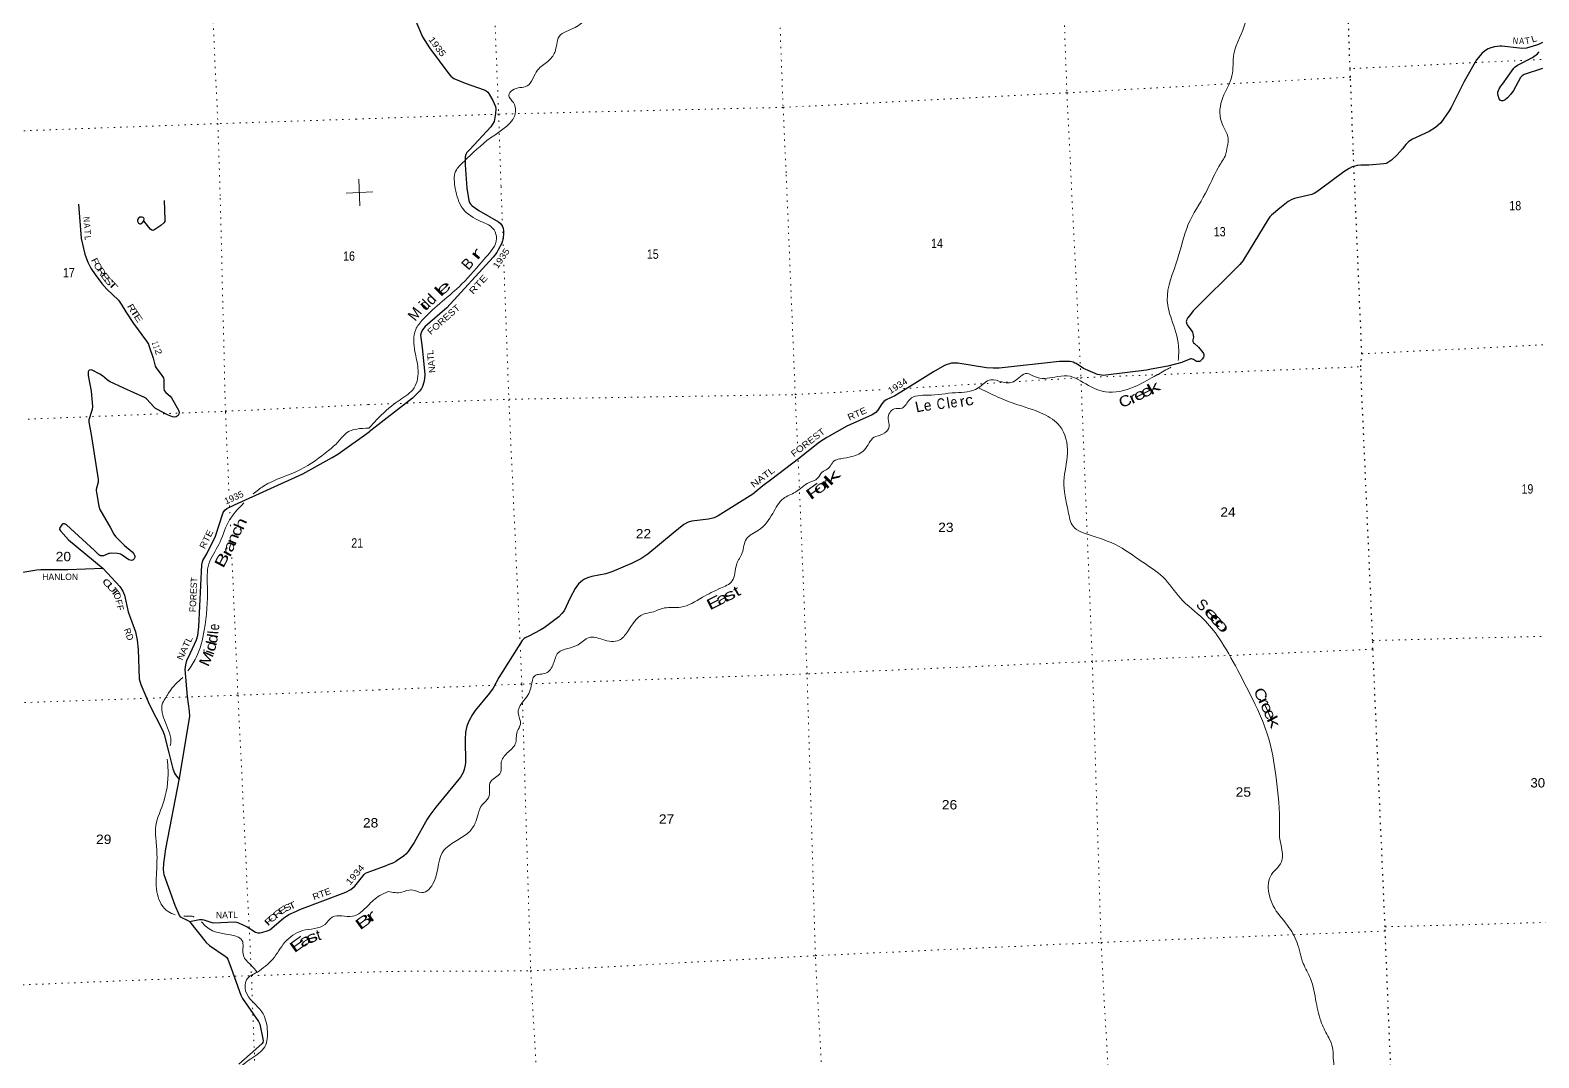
# Model space of a CAD drawing. Header units: feet. Extents: x 727543 to 978287, y 379550 to 572970.
# Drawn here: x 908903 to 937058, y 416190 to 435364 of the extents above; entities that cross this region are included whole.
import ezdxf
from ezdxf.enums import TextEntityAlignment as Align

# ---------------------------------------------------------------- set-up
doc = ezdxf.new("R2010")
doc.units = ezdxf.units.FT
doc.header["$LTSCALE"] = 80
doc.linetypes.add('DOTTED', pattern=[1.5, 0.3, -1.2])
for name, color, linetype, lineweight in [('29', 7, 'Continuous', 25), ('39', 7, 'Continuous', 13), ('4', 7, 'Continuous', 13), ('6', 7, 'DOTTED', 25), ('7', 7, 'DOTTED', 13)]:
    doc.layers.add(name, color=color, linetype=linetype, lineweight=lineweight)
doc.layers.add('30', color=7, linetype='Continuous')
doc.layers.add('41', color=7, linetype='Continuous')

msp = doc.modelspace()

# ---------------------------------------------------------------- linework, layer by layer
at = {"layer": '29'}
for points in [[(914826.11, 437805.55), (915931.36, 435938.58), (916226.26, 435242.62), (916353.29, 435035.77), (916718.28, 434547.46), (916753.13, 434505.2), (916809.34, 434464.1), (917023.36, 434372.94), (917373.13, 434250.28), (917411.45, 434235.06), (917442.61, 434205.97), (917467.53, 434172.72), (917538.1, 434052.8), (917583.82, 433939.98), (917594.21, 433894.27), (917589.82, 433809.13), (917558.9, 433661.53), (917498.85, 433560.52), (917105.34, 433140.44), (917050.1, 433079.68), (917033.49, 433046.43), (917019.09, 433000.64), (917023.71, 432849.9), (917053.28, 432418.73)], [(937123.25, 435136.91), (937051.15, 435096.43), (937012.25, 435082.76), (936889.17, 435045.48), (936824.79, 435029.93), (936753.15, 435024.7), (936698.11, 435028.86), (936365.04, 435064.32), (936327.42, 435064.19), (936232.92, 435053.79), (936162.32, 435037.17), (936111.11, 435013.26), (936046.02, 434970.67), (935992.02, 434929.11), (935896.09, 434808.62), (935666.99, 434406.33), (935424.34, 433921.07), (935385.62, 433856.85), (935225.9, 433634.52), (935132.25, 433549.31), (935013.48, 433476.25), (934700.09, 433330.57), (934633.84, 433287.47), (934576.44, 433229.71), (934511.81, 433151.5)], [(937128.09, 434650.18), (936786.38, 434536.37), (936763.53, 434524.96), (936746.06, 434512.18), (936717.85, 434478.18), (936587.5, 434237.08), (936537.17, 434168.56), (936474.87, 434099.98), (936430.74, 434064.67), (936404.78, 434051.16), (936383.49, 434045.95), (936362, 434046.16), (936333.65, 434058.42), (936315.99, 434085.44), (936296.63, 434144.49), (936292.63, 434174.8), (936295.23, 434210.12), (936317.04, 434268.3), (936349.22, 434318.17), (936378.59, 434358.59), (936588.78, 434655.61), (936616.09, 434681.83), (936660.73, 434713), (936938.75, 434854.87), (937034.55, 434924.96), (937063.62, 434958.21)], [(934511.81, 433151.5), (934416.05, 433035.79), (934306.43, 432940.95), (934236.15, 432889.26), (934208.95, 432878.8), (934164.46, 432870.72), (933888.18, 432845.29), (933738.28, 432843.21), (933665.54, 432836.15), (933621.13, 432828.56), (933577.2, 432813.91), (933518.63, 432784.61), (933420.7, 432723.47), (932983.16, 432395.59), (932893.17, 432332.49), (932863.88, 432317.84), (932820.03, 432300.35), (932495.52, 432222.63), (932449.69, 432206.9), (932382.75, 432167.13), (932223.2, 432040.39), (932068.97, 431909.67), (932037.59, 431880.36), (932000.39, 431823.96), (931567.55, 431107.87), (931535.55, 431057.75), (931475.62, 430989.39), (930614.25, 430130.94), (930529.35, 430029.99), (930504.26, 429996.51), (930498, 429985.56), (930487.52, 429960.92), (930482.84, 429947.36), (930479.15, 429929.52), (930479.7, 429910.73), (930484.71, 429892.18), (930497.48, 429864.68), (930505.85, 429850.02), (930529.81, 429815.54), (930583.74, 429749.51), (930594.75, 429729.67), (930602.36, 429703.81), (930609.92, 429667.91), (930611.49, 429650.65), (930610.97, 429635.74), (930602.57, 429584.15), (930601.55, 429562.21), (930603.12, 429552.26), (930606.75, 429544.38), (930615.15, 429532.38), (930629.52, 429517.77), (930704.55, 429446.39), (930786.52, 429351.14), (930796.62, 429331.96), (930804.45, 429312.05), (930807.58, 429284.84), (930807.59, 429274.37), (930802.36, 429261.81), (930783, 429232.26), (930751.65, 429197.99), (930742.73, 429190.64), (930724.96, 429183.32), (930700.59, 429180.58), (930682.08, 429181.22), (930667.43, 429184.36), (930650.7, 429192.74), (930612.81, 429217.23), (930594.22, 429227.27), (930577.48, 429230.41), (930557.61, 429230.41), (930532.27, 429221.97), (930421.63, 429173.15), (930393.39, 429162.38), (930131.22, 429096.84), (929821.8, 429038.41)], [(911402.16, 432184.34), (911418.62, 431822.86), (911413.02, 431794.95), (911394.19, 431767.74), (911338.45, 431716.58), (911208.03, 431631.69), (911188.67, 431627.65), (911170.38, 431631.69), (911145.28, 431650.53), (911108.69, 431695.05), (911026.6, 431808.82)], [(917053.28, 432418.73), (917088.1, 432185.86), (917101.6, 432150.37), (917107.88, 432135.72), (917128.8, 432110.6), (917151.79, 432087.58), (917275.96, 432000.37), (917645.49, 431790.35), (917678.88, 431759.32), (917712.43, 431714.99), (917729.16, 431671.04), (917737.53, 431622.89), (917738.21, 431572.58), (917731.26, 431480.56), (917716.61, 431430.32), (917702.88, 431392.03), (917639.21, 431267.06), (917609.93, 431214.73), (917546.25, 431125.99), (916680.06, 430182.82), (916275.44, 429834.16), (916225.12, 429774.63), (916197.48, 429718.26), (916187.46, 429674.16), (916215.97, 429443.31), (916269.31, 428938.36), (916262.78, 428857.83), (916250.22, 428795.03), (916225.12, 428715.49), (916208.39, 428679.91), (916166.55, 428627.57), (916036.85, 428500.17), (915231.58, 427867.31)], [(909806.48, 432118.78), (909851.44, 431479.98), (909925.8, 431183.79), (909980.18, 431037.27), (910034.54, 430926.07), (910114.05, 430802.86), (910239.56, 430635.41), (910335.73, 430534.51), (910553.73, 430325.34), (910603.52, 430254.48), (910687.06, 430108.66), (910831.52, 429892.38), (911076.25, 429559.6), (911108.39, 429506.7), (911125.35, 429462.21), (911195.88, 429241.59)], [(911195.88, 429241.59), (911235.22, 429097.04), (911252.8, 429063.54), (911358.4, 428922.46), (911387.91, 428877.27), (911398.52, 428841.31), (911394.19, 428680.53), (911405.68, 428639.66), (911433.93, 428600.99), (911513.42, 428536.11), (911541.31, 428505.87), (911673.27, 428275), (911680.76, 428238.9), (911678.66, 428201.22), (911661.93, 428171.92), (911624.32, 428149.8), (911595, 428140.53), (911557.34, 428148.9), (911464.72, 428187.7), (911263.7, 428290.53), (911241.49, 428305.87), (911214.3, 428328.9), (911074.81, 428482.72), (911034.41, 428508.9), (910651.99, 428686.97)], [(929821.8, 429038.41), (929736.27, 429022.26), (928977.68, 428924.82), (928933.75, 428922.73), (928894.18, 428925.31), (928862.63, 428931.1), (928822.88, 428941.57), (928602.92, 429030.08), (928561.39, 429050.42), (928423.83, 429143.47), (928401.36, 429154.04), (928368.93, 429167.64), (928342.79, 429176.02), (928305.89, 429180.89), (928226.68, 429182.29), (928113.1, 429179.02), (926988.64, 429058.4), (926950.59, 429056.7), (926877.38, 429058.8), (926749.25, 429066.68), (926212.13, 429148.81), (926141.37, 429150.4), (926099.17, 429148.81), (926057.33, 429140.43), (926015.49, 429127.87), (925964.3, 429104.9), (925757.81, 428987.75), (925312.26, 428711.87), (925039.48, 428541.69), (924877.46, 428464.31), (924834.69, 428432.66), (924797.97, 428393.14), (924720.3, 428270.99), (924682.91, 428231.96), (924619.05, 428186.34), (924140.89, 427975.52), (923768.72, 427765.16), (923631.99, 427674.9), (923239.88, 427367), (922746.15, 426984.49), (922575.99, 426862.8), (922387.08, 426706.12), (921743.52, 426301.37), (921668.4, 426266.4), (921563.12, 426237.61), (921253.06, 426202.75), (921183.07, 426186.85), (921100.82, 426138.14), (920904.03, 425977.11), (920430.59, 425589.4), (920296.08, 425500.27), (920125.94, 425411.87), (919760.54, 425257.45), (919643.08, 425218.98), (919383.78, 425170.1), (919304.49, 425144.42), (919250.1, 425121.4), (919210.35, 425094.19), (919137.13, 425031.38), (919103.67, 424991.62), (919070.86, 424945.95), (918980.99, 424773.22), (918865.72, 424529), (918827.53, 424478.77), (918771.4, 424420.48), (918494.9, 424215.03), (918417.43, 424166.47), (918208.55, 424059.29), (918143.45, 424028.73), (918120.44, 424011.98), (918085.24, 423973.73), (917649.4, 423283.68), (917540.97, 423084.68), (917477.71, 422990.86), (917206.72, 422667.81), (917156.05, 422594.86), (917089.1, 422473.45), (917053.54, 422377.16), (917028.44, 422264.13), (917022.21, 422130.96), (917026.35, 421701.05), (917022.16, 421648.72), (917003.33, 421571.27), (916982.41, 421512.66), (916936.37, 421429.12), (916475.51, 420868.85), (916361.11, 420719.31), (916311.33, 420642.75), (916068.69, 420208.16), (915956.32, 420042.15), (915914.16, 419992.53), (915870.55, 419955.28), (915752.03, 419871.16), (915726.21, 419854.81), (915681.23, 419830.73), (915565.32, 419784.46)], [(910651.99, 428686.97), (910383.8, 428811.86), (910339.96, 428837.5), (910252.1, 428912.85), (910201.71, 428943.74), (910059.66, 429019.59), (910042.93, 429023.78), (910011.55, 429019.59), (909996.91, 429011.22), (909984.36, 428988.2), (909982.27, 428967.27), (909984.25, 428918.68), (910043.94, 428630.32), (910065.14, 428342.41), (910061.76, 428287.03), (910001.09, 428113.31), (909996.91, 428092.38), (909999.47, 428050.94), (910042.26, 427822.47), (910169.52, 426983.55), (910172.62, 426948.55), (910172.62, 426930.75), (910137.06, 426796.8), (910136.01, 426776.92), (910140.31, 426735.98), (910185.17, 426484.94), (910205.13, 426423.6), (910402.93, 426080.31), (910463.37, 425959.59), (910493.28, 425918.42), (910660.78, 425751.61), (910808.07, 425628.39), (910838.82, 425591.21), (910848.24, 425570.29), (910853.46, 425549.35), (910853.47, 425522.15), (910845.09, 425503.3), (910826.27, 425482.37), (910812.68, 425475.06), (910796.98, 425471.91), (910766.56, 425473.22), (910745.74, 425481.34), (910621.28, 425568.19), (910589.42, 425585.11), (910561.67, 425594.36), (910531.34, 425599.58), (910428.84, 425603.77), (910392.25, 425602.73), (910372.24, 425598.43), (910268.83, 425556.69), (910248.95, 425553.54), (910217.58, 425555.63), (910199.81, 425561.92), (910186.2, 425572.37), (910102.36, 425658.05), (909582.61, 426137.59), (909544.05, 426152.14), (909521.04, 426152.14), (909501.43, 426142.34), (909456.19, 426087.25), (909452.01, 426053.77), (909468.46, 426021.84), (909615.85, 425852.19), (910265.53, 425319.41), (910575.26, 424984.23), (910634.86, 424898.33), (910663.12, 424820.98), (910731.36, 424512.53), (910865.79, 424138.38), (910897.39, 423983.77), (910915.1, 423811.23), (910939.23, 423263.78), (910967.24, 423155.02), (911132.34, 422774.04), (911370.35, 422303.16), (911403.59, 422221.46), (911490.73, 421881.99), (911565.19, 421580.1), (911593.94, 421499.37), (911612.77, 421472.16), (911686.61, 421379.32)], [(911878.41, 418736.56), (911786.38, 418774.24), (911757.09, 418788.89), (911717.38, 418815.63), (911690.16, 418847.49), (911610.31, 419033.39), (911404.26, 419602.51), (911395.24, 419653.33), (911391.05, 419705.66), (911396.46, 419818.28), (911436.87, 420086.5), (911690.54, 421405.5), (911884.69, 422556.35), (911878.45, 422657.19), (911837.6, 422932.18), (911796.84, 423435.41), (911804.74, 423520.51), (911826.12, 423602.85), (911891.71, 423744.2), (912007.97, 423991.3), (912031.11, 424067.5), (912051.69, 424231.38), (912106.17, 425390.77), (912127.33, 425469.82), (912198.1, 425594.46), (912361.38, 425920.22), (912505.1, 426364.33), (912533.12, 426407.49), (912570.78, 426436.79), (912715.12, 426508.24), (913992.22, 427087.63), (914537.05, 427390.65), (914645.75, 427453.99), (915231.58, 427867.31)], [(910265.32, 425319.59), (909602.79, 425294.28), (909098.83, 425293.83), (909027.46, 425289.89), (908393.57, 425180.13)], [(911878.41, 418736.56), (912060.39, 418770.05), (912110.13, 418769.12), (912144.06, 418763.77), (912290.48, 418715.63), (912329.33, 418711.45), (912715.09, 418728.19), (912753.86, 418722.79), (912788.3, 418711.45), (912954.32, 418632.04), (913108.33, 418535.63), (913154.35, 418523.07), (913189.91, 418525.17), (913225.47, 418531.45), (913346.79, 418562.84), (913373.62, 418580.56), (913628.91, 418797), (913729.57, 418862.14), (913873.9, 418929.12), (913937.46, 418955.04), (914792.96, 419280.88), (914888.38, 419333.06), (914925.98, 419361.2), (914959.91, 419392.73), (915134.12, 419611.91), (915158.21, 419634.46), (915189.59, 419649.11), (915262.86, 419673.73), (915565.32, 419784.46)], [(911878.41, 418736.56), (912188.27, 418342.17), (912246.55, 418286.56), (912544.11, 418084.12), (912570.78, 418060.55), (912589.59, 418031.22), (912655.31, 417864.52), (912832.23, 417357.27), (912863.29, 417297.49), (913164.81, 416865.41), (913186.79, 416815.97), (913246.38, 416547.27), (913250.57, 416501.23), (913242.2, 416474.02), (913233.83, 416455.18), (913116.9, 416350.65), (912798.76, 416074.25)]]:
    msp.add_lwpolyline(points, dxfattribs=at)
msp.add_lwpolyline([(911026.6, 431808.82), (911030.23, 431842.05), (911021.87, 431858.79), (911009.61, 431870.72), (910993.63, 431876.58), (910970.62, 431875.53), (910949.7, 431872.39), (910933.12, 431861.53), (910909.96, 431835.77), (910906.82, 431820.07), (910906.82, 431802.28), (910916.23, 431772.98), (910923.56, 431762.51), (910933.94, 431754.53), (910948.66, 431751), (910962.25, 431753.09), (910991.98, 431769.03), (911007.22, 431782.39)], close=True, dxfattribs=at)
at = {"layer": '39'}
for points in [[(932038.09, 447669.81), (932015.78, 447284.08), (931947.95, 447033.57), (931859.39, 446715.16), (931583.63, 446455.64), (931613.33, 446003.86), (931615.17, 445388.68), (931792.5, 444977.1), (932154.61, 444553.05), (932368.57, 444098.89), (932299.46, 443834.14), (932344.42, 443593.65), (932525.87, 443103.35), (932657.2, 442642.78), (932817.51, 442131.13), (932916.06, 441755.85), (932950.37, 441448.01), (932815.55, 440892.37), (932765.52, 440495.05), (932575.12, 439841.35), (932513.44, 439550.68), (932425.72, 439177.67), (932157.75, 438730.34), (932137.34, 438308.28), (932091.24, 437913.19), (932090.93, 437571.13), (932076.51, 437305.23), (931845.13, 437009.61), (931621.58, 436641.55), (931518.43, 436176.65), (931594.88, 435798.17), (931581.42, 435514.11), (931367.46, 434923.92), (931330.49, 434509.08), (931159.29, 434107.36), (931134.41, 433654.7), (931258.03, 433341.47), (931247.05, 433203.26), (931205.19, 433008.16)], [(916834.45, 432407.84), (916843.15, 432729.11), (916999.32, 432915.49), (917496.35, 433354.72), (917962.17, 433848.97), (917921.12, 434014.78), (917835.35, 434145.84), (917902.92, 434246.57), (918176.09, 434323.79), (918373.06, 434619.61), (918560.87, 434781.36), (918693.67, 434950.32), (918775.42, 435244.07), (919071.98, 435415.64), (919290.8, 435603.32), (919477.89, 435856.11), (919697.95, 435942.66), (919975.47, 436014.05), (920234.47, 435975.15), (920356.63, 436076.76), (920512.52, 436036.44), (920736.4, 436088.79), (920958.9, 436167.38), (921138.5, 436215.35), (921269.67, 436299.22), (921517.65, 436316.41), (921607.18, 436345.44), (921860.56, 436298.16), (922139.7, 436493.09), (922359.91, 436692.99), (922501.6, 436769.31), (922651.96, 436718.59), (922848.72, 436631.87), (923202.91, 436707.32), (923413.61, 436740.75), (923747, 436865.69), (923883.86, 437111.77), (923991.89, 437212.62), (924010.78, 437509.12), (924139.5, 437910.61), (924152, 438522.5), (924086.46, 438808.45), (924086.06, 438893.44), (924219.3, 439131.23), (924191.66, 439388.83), (924083.71, 439905.28), (924083.07, 440265.51), (924220.34, 440465.06), (924464.44, 441020.42), (924476.12, 441377.25), (924447.06, 441855.38), (924388.36, 442281.35), (924255.84, 442687.21), (924157.13, 443220.34), (923984.56, 443579.55), (923864.71, 443743.21)], [(930329.79, 429203.34), (930334.11, 429469.42), (930201.93, 429969.92), (930123.86, 430322.85), (930316.88, 431092.67), (930516.52, 431741.4), (930836.03, 432319.92), (931072.54, 432796.15), (931205.59, 433010.04)], [(916834.45, 432407.84), (916974.98, 432034.38), (917313.38, 431796.61), (917561.95, 431636.28), (917606.43, 431476.2), (917399.7, 431120.43), (916954.82, 430622.73), (916230.47, 429966.08), (916096.93, 429776.13), (916084.26, 429365.12), (916138.45, 429055.76), (916067.52, 428689.02), (915805.12, 428468.63), (915409.59, 428135.94), (915223.79, 427940.16)], [(915583.14, 419290.81), (915838.99, 419280.36), (916023.73, 419324.13), (916209.14, 419272.55), (916439.79, 419477.57), (916631.34, 420073.42), (916742.97, 420166.69), (916983.61, 420321.53), (917085.84, 420396.24), (917210.4, 420574.94), (917262.77, 420738.74), (917342.86, 420917.75), (917455.28, 421043.41), (917498.25, 421348.4), (917682.01, 421511.18), (917695.12, 421697.73), (917805.48, 421877.91), (917956.72, 422045.5), (917992.36, 422277.41), (918053.73, 422417.29), (918009.51, 422623.89), (918205.92, 422985.33), (918253.01, 423128.7), (918320.53, 423319.37), (918524.8, 423367.66), (918665.8, 423538.9), (918756.92, 423746.65), (918933.74, 423826.24), (919131.04, 423898.53), (919332.09, 424031.64), (919584.05, 423994.8), (919897.72, 423982.58), (920047.48, 424135.96), (920348.03, 424469.04), (920506.28, 424505.45), (920739.74, 424583.18), (921044.27, 424598.92), (921449.51, 424782.33), (921784.6, 424950.91), (922003.73, 425086.73), (922054.93, 425228.24), (922088.54, 425407.49), (922189.97, 425609.57), (922268.93, 425871.46), (922493.12, 426033.76), (922760.06, 426347.36), (922961.63, 426626.09), (923183.4, 426745.83), (923439.33, 426923.51), (923597.99, 427002.4), (923682.47, 427118.9), (923779.35, 427175.19), (923924.69, 427338.52), (924032.65, 427368.95), (924235.29, 427407.07), (924474.91, 427535.58), (924651.94, 427768.88), (924807.41, 427825.41), (924933.34, 427967.76), (924913.69, 428112.61), (925027.85, 428299), (925174.84, 428312.74), (925316.22, 428473.88), (925652.67, 428553.54), (926172.24, 428599.78), (926595.22, 428688.82), (926829.88, 428841.42), (927033.5, 428800.7), (927257.46, 428809.3), (927508.42, 428958.48), (927652.12, 428899.28), (928024.22, 428891.33), (928257.74, 428914.45), (928652.51, 428735.47), (928968.23, 428616.14), (929508.31, 428707.66), (929876.78, 428901.79), (930129.26, 429041.93), (930190.76, 429074.87)], [(926601.99, 428690.79), (926907.82, 428545.11), (927262.95, 428398.99), (927811.99, 428201.66), (928119.59, 427976.86), (928259.99, 427472.63), (928194.9, 426952.42), (928275.2, 426381.17), (928366.42, 426107.62), (928702.3, 425936.49), (929279.1, 425699.78), (929664.91, 425437.54), (930045.28, 425158.91), (930369.42, 424764.88), (930796.3, 424378.83), (931088.64, 424024.02), (931434.65, 423426.57), (931764.19, 422784), (932037.82, 422070.52), (932153.64, 421415.7), (932218.28, 420512.19), (932220.36, 420297.91), (932253.69, 419846.19), (932047.77, 419575.38), (932031.09, 419216.8), (932101.08, 419023.32), (932367.42, 418661.44), (932547.47, 418336.7), (932661.08, 417952.78), (932795.05, 417670.76), (932902.96, 417223.93), (933004.61, 416835.51), (933136.19, 416563.5), (933209.83, 416380.28), (933219.78, 416224.94), (933265.11, 415882.89), (933402.27, 415251.13), (933506.28, 414215.66), (933609.5, 413679.67), (933640.6, 413286.52)], [(915223.79, 427940.16), (914802.75, 427845.27), (914653.61, 427686.15), (914470.25, 427521.68), (913948.72, 427164.61), (913259.19, 426856.35), (913067.3, 426711.88)], [(912891.47, 426546.47), (912595.34, 426176.17), (912424.56, 425767.96), (912237.52, 425407.57), (912209.3, 424982.62), (912151.38, 424166.98), (911999.2, 423656.54), (911845.67, 423407.52)], [(911748.97, 423283.99), (911501.84, 423021.86), (911439.35, 422920.56), (911375.28, 422809.11), (911525.68, 422059.91), (911517.05, 422012.43)], [(911460.96, 421762.08), (911476.21, 421553.5), (911377.9, 420922), (911239.64, 420464.58), (911256.78, 420208.9), (911260.79, 419647.94), (911276.47, 419238.8), (911480.84, 418917.64), (911608.23, 418859.22)], [(913144.77, 417786.55), (913429.92, 418033.64), (913657.49, 418347.15), (913986.52, 418563.62), (914404.96, 418680.59), (914540.99, 418814.98), (914915.15, 418831.35), (915202.57, 419026.05), (915429.31, 419218.42), (915583.14, 419290.81)], [(911771.35, 418833.07), (911794.63, 418830.77), (911924.27, 418831.71), (911960.85, 418817.53)], [(912100.03, 418724.44), (912304.75, 418561.7), (912868.98, 418353.24), (912882.08, 418097.4), (913021.33, 417923.11), (913141.85, 417784.52)], [(913144.77, 417786.55), (912942.15, 417645.57), (912922.73, 417438.95), (913225.32, 417048.89), (913328.63, 416721.83), (913280.73, 416397.84), (913022.31, 416172.46), (912712.35, 415838.36), (912702.91, 415541.29), (912833.47, 415088.65), (912628.07, 414472.17), (912579.65, 414433.59)]]:
    msp.add_spline(points, degree=3, dxfattribs=at)
at = {"layer": '4'}
for p, q in [((915036.64, 432584.32), (915057.61, 432084.76)), ((915036.64, 432584.32), (915057.61, 432084.76)), ((915036.64, 432584.32), (915057.61, 432084.76)), ((915296.91, 432345.02), (914797.35, 432324.05)), ((915296.91, 432345.02), (914797.35, 432324.05)), ((915296.91, 432345.02), (914797.35, 432324.05))]:
    msp.add_line(p, q, dxfattribs=at)
at = {"layer": '6'}
for points in [[(933595.17, 433108.16), (933543.11, 434488.74), (933534.97, 434644.16), (933359.36, 439741.25), (933356.99, 439979.95), (933160.96, 444616.52)], [(935362.39, 387129.6), (935193.06, 391948.15), (934994.59, 397277.38), (934792.23, 402602.42), (934594.37, 407915.51), (934404.84, 413275.42), (934190.2, 418551.45), (934189.07, 418634.32), (933961.9, 423814.83), (933957.78, 423976.46), (933733.45, 429082.24), (933754.5, 429325.73), (933595.17, 433108.16)]]:
    msp.add_lwpolyline(points, dxfattribs=at)
at = {"layer": '7'}
for p, q in [((917689.8, 432443.81), (917732.5, 431281.97)), ((912624.16, 426493.4), (912642.76, 426074.56))]:
    msp.add_line(p, q, dxfattribs=at)
for points in [[(927839.24, 444427.51), (928053.15, 439526.74), (928251.2, 434194.04), (928314.63, 432886.33)], [(922547.36, 444209.72), (922754.35, 439247.87), (922954, 433923.35), (923011.79, 432664.84)], [(911893.6, 443878.95), (912154.56, 438992.69), (912405.31, 433619.73), (912450.76, 432227.5)], [(917223.2, 443990.21), (917433.41, 439160.09), (917645.15, 433797.76), (917689.8, 432443.81)], [(945475.19, 434910.59), (944783.79, 434898.43), (939375.7, 434929.5), (933534.97, 434644.16)], [(933543.11, 434488.74), (928251.2, 434194.04), (922954, 433923.35), (917645.15, 433797.76), (914990.55, 433704.88)], [(914990.55, 433704.88), (912405.31, 433619.73), (907112, 433425.36), (901789.96, 433191.61)], [(928314.63, 432886.33), (928511.65, 428879.71), (928724.96, 423585.42), (928887.77, 418343.8), (929179.69, 413054.55)], [(923221.96, 427661.21), (923181, 428563.79), (923011.79, 432664.84)], [(912450.76, 432227.5), (912546.7, 428237.11), (912614.28, 426715.62)], [(917743.5, 430982.7), (917835.86, 428469.76), (918079.97, 423162.5), (918242.89, 417811.68), (918545.39, 412563.28), (918745.93, 407179.53), (918983.14, 401859.85), (919127.64, 396655.96), (919314.39, 391316.17), (919538.7, 386468.74)], [(933754.5, 429325.73), (939432.1, 429604.42), (944947.37, 429741.38), (945694.77, 429764.59)], [(925202.35, 428678.42), (928511.65, 428879.71), (933733.45, 429082.24)], [(915210.51, 428377.44), (917833.53, 428477.76), (923181, 428563.79), (924818.28, 428656.64)], [(902003.29, 427824.72), (907185.46, 428039.6), (912546, 428253.23), (915210.51, 428377.44)], [(924749.17, 386685.1), (924569.65, 391542.24), (924377.39, 396867.66), (924216.25, 402224.62), (924064.71, 407329.16), (923846.11, 412762.79), (923556.53, 418096.61), (923401.17, 423354.7), (923232.54, 427427.88)], [(912667.22, 425523.97), (912781.28, 422955.87), (913031.99, 417723.69), (913231.92, 412447.18), (913417.14, 408166.41)], [(933957.78, 423976.46), (939723.48, 424116.96), (945170.95, 424336.26), (945925.31, 424361.23)], [(933961.9, 423814.83), (928724.96, 423585.42), (923401.17, 423354.7), (918079.97, 423162.5), (915430.18, 423057.46)], [(915430.18, 423057.46), (912779.26, 422955.8), (907445.82, 422771.45), (902202.6, 422515.89)], [(934189.07, 418634.32), (939929.94, 418790.06), (945369.56, 418950.4), (946154.88, 418980.63)], [(915647.12, 417803.36), (918242.89, 417811.68), (923556.53, 418096.61), (928887.77, 418343.8), (934190.05, 418555.49)], [(902418, 417209.69), (907687.72, 417508.66), (913031.99, 417723.69), (915647.12, 417803.36)]]:
    msp.add_lwpolyline(points, dxfattribs=at)

# ---------------------------------------------------------------- texts
at = {"layer": '30'}
for s, rotation, width, p in [('1935', 306.776, 1.15, (916453.23, 435021.65)), ('N', 353.923, 0.75, (936614.75, 435110.06)), ('A', 359.678, 0.75, (936735.91, 435104.1)), ('L', 16.851, 1.15, (936985.59, 435146.51)), ('N', 274.026, 0.7, (909897.03, 431829.26)), ('A', 274.026, 0.8, (909905.2, 431713.27)), ('T', 274.026, 0.9, (909913.49, 431595.4)), ('L', 274.026, 0.85, (909921.42, 431482.71)), ('F', 296.052, 1.3, (910065.63, 431021.88)), ('1935', 55.337, 1.15, (917743.67, 431072.37)), ('O', 302.835, 1.25, (910120.69, 430921.66)), ('R', 302.835, 1.3, (910183.74, 430823.97)), ('E', 306.853, 1.55, (910258.34, 430722.18)), ('RTE', 47.436, 1.3, (917309.37, 430579.85)), ('S', 306.853, 1.55, (910319.36, 430645.65)), ('T', 312.625, 1.95, (910404.08, 430561.04)), ('R', 299.808, 1.25, (910743.14, 430151.58)), ('FOREST', 41.751, 1.15, (916659.33, 429919.46)), ('T', 303.74, 1.65, (910807.82, 430053.9)), ('E', 303.74, 1.45, (910872.14, 429957.59)), ('1', 287.729, 0.45, (911177.96, 429509.4)), ('1', 287.729, 0.45, (911205, 429437.17)), ('2', 287.729, 1.2, (911238.21, 429347.18)), ('NATL', 96.03, 1.05, (916444.7, 429190.35)), ('1934', 31.959, 1.1, (925122.51, 428675.9)), ('RTE', 23.793, 1.15, (924358.63, 428153.21)), ('FOREST', 37.766, 1.15, (923453.41, 427622.31)), ('NATL', 37.167, 1.25, (922608.65, 426974.48)), ('1935', 24.403, 1.05, (912729.01, 426589.79)), ('RTE', 63.379, 1.15, (912242.97, 425840.29)), ('C', 312.74, 1.6, (910296.75, 425005.67)), ('U', 312.74, 1.6, (910380.98, 424919.21)), ('T', 308.74, 1.8, (910443.73, 424841.22)), ('NATL', 64.803, 1.15, (911841.32, 423809.88)), ('1934', 49.521, 1.2, (915011.34, 419567.31)), ('RTE', 20.851, 1.1, (914364.43, 419192.58)), ('R', 40.292, 1.5, (913561.24, 418838.14)), ('E', 34.908, 1.5, (913648.51, 418899.19)), ('S', 28.895, 1.3, (913732.9, 418942.89)), ('T', 24.895, 1.4, (913817.12, 418978.36)), ('F', 42.292, 1.85, (913401.04, 418701.27)), ('O', 40.292, 1.45, (913468.36, 418758.75))]:
    msp.add_text(s, height=120, rotation=rotation, dxfattribs=dict(at, width=width)).set_placement(p, align=Align.CENTER)
for s, rotation, p in [('T', 10.274, (936854.79, 435110.01)), ('HANLON', 0.051, (909462.31, 425104.15)), ('FOREST', 87.31, (912007.89, 424828.27)), ('O', 292.754, (910476.03, 424782.53)), ('F', 282.475, (910502.98, 424677.08)), ('F', 282.475, (910526.46, 424573.03)), ('RD', 289.763, (910687.51, 424072.66)), ('NATL', 0.485, (912575.66, 418795.63))]:
    msp.add_text(s, height=120, rotation=rotation, dxfattribs=at).set_placement(p, align=Align.CENTER)
at = {"layer": '41'}
for s, rotation, p in [('B', 48.605, (917139.8, 430939.64)), ('d', 45.394, (916337.26, 430171.24)), ('d', 45.502, (916448.66, 430274.05)), ('M', 51.855, (916157.71, 430008.87)), ('l', 9.209, (926052.47, 428308.89)), ('S', 318.369, (930712.12, 424567.43)), ('l', 85.864, (912417.72, 424119.16)), ('i', 70.093, (912333.72, 423728.89)), ('t', 16.421, (914311.09, 418388.02))]:
    msp.add_text(s, height=200, rotation=rotation, dxfattribs=at).set_placement(p, align=Align.CENTER)
for s, rotation, width, p in [('r', 50.151, 2.05, (917303.59, 431128.7)), ('l', 45.062, 1.85, (916602.6, 430416.03)), ('e', 43.062, 1.95, (916676.07, 430479.59)), ('i', 48.394, 1.75, (916311.17, 430156.64)), ('c', 12.827, 1.15, (926446.35, 428365.08)), ('C', 24.602, 1.2, (929377.51, 428356.64)), ('r', 24.324, 1.45, (929520.8, 428413.11)), ('e', 27.299, 1.4, (929644.51, 428477.74)), ('e', 27.299, 1.4, (929774.22, 428540.85)), ('k', 30.268, 1.7, (929916.95, 428607.92)), ('L', 12.05, 1.05, (925518.56, 428245.52)), ('e', 9.962, 0.95, (925666.92, 428266.22)), ('C', 4.962, 0.8, (925907.37, 428295.88)), ('e', 5.209, 0.85, (926151.02, 428326.18)), ('r', 9.659, 1.05, (926313.61, 428341.79)), ('k', 44.608, 2.3, (923935.41, 426951.05)), ('F', 35.771, 1.95, (923589.55, 426677.36)), ('o', 37.77, 1.75, (923698.95, 426760.89)), ('r', 38.923, 2, (923823.19, 426843.04)), ('c', 72.655, 1.3, (912841.72, 425987.65)), ('h', 65.727, 1.4, (912916.71, 426117.08)), ('r', 61.579, 1.6, (912663.86, 425581.54)), ('a', 67.853, 1.35, (912709.9, 425700.67)), ('n', 68.655, 1.35, (912769.67, 425841.15)), ('B', 62.214, 1.55, (912567.43, 425433.98)), ('s', 26.475, 1.6, (921995.15, 424742.97)), ('t', 29.247, 1.4, (922136.56, 424813.62)), ('E', 26.494, 1.55, (921709.06, 424598.85)), ('a', 26.919, 1.5, (921853.47, 424673.17)), ('e', 315.693, 2, (930892.85, 424396.38)), ('c', 312.31, 2.15, (930979.91, 424295.95)), ('o', 312.31, 1.9, (931071.08, 424195.8)), ('d', 79.234, 1.15, (912398.39, 423995.9)), ('e', 85.864, 0.8, (912429.78, 424220.76)), ('M', 65.686, 1.2, (912279.33, 423596.49)), ('d', 74.49, 1.25, (912367.93, 423846.93)), ('C', 296.521, 1.25, (931778.93, 422928.78)), ('r', 296.521, 1.55, (931843.99, 422798.38)), ('e', 294.752, 1.35, (931896.72, 422687.6)), ('e', 292.75, 1.25, (931951.38, 422562.7)), ('k', 297.332, 1.6, (932019.43, 422415.37)), ('B', 36.073, 1.75, (915181.66, 418654.53)), ('r', 36.073, 1.9, (915321.32, 418758.06)), ('E', 35.48, 1.8, (913957.6, 418228.97)), ('a', 30.98, 1.6, (914077.54, 418299.73)), ('s', 25.886, 1.6, (914197.5, 418352.7))]:
    msp.add_text(s, height=200, rotation=rotation, dxfattribs=dict(at, width=width)).set_placement(p, align=Align.CENTER)
at = {"layer": '7'}
for s, width, p in [('18', 0.85, (936618.22, 432002.65)), ('13', 0.85, (931101.94, 431516.89)), ('14', 0.85, (925825.91, 431299.09)), ('15', 0.85, (920521.91, 431097.68)), ('19', 0.85, (936844.93, 426717.51)), ('24', 1.1, (931257.18, 426284.92)), ('22', 1.1, (920347.31, 425880.38)), ('23', 1.1, (925991.26, 426000.21)), ('25', 1.1, (931542.61, 421062.27)), ('30', 1.05, (937037.49, 421233.73)), ('26', 1.1, (926059.89, 420824.46)), ('27', 1.1, (920778.95, 420557.81))]:
    msp.add_text(s, height=175, dxfattribs=dict(at, width=width)).set_placement(p, align=Align.CENTER)
for s, width, p in [('16', 0.85, (914742.83, 431062.08)), ('17', 0.85, (909513.54, 430751.09)), ('21', 0.85, (914895.17, 425709.31)), ('20', 1.1, (909379.3, 425455.19)), ('28', 1.1, (915112.81, 420487.52)), ('29', 1.1, (910132.19, 420180.04))]:
    msp.add_text(s, height=175, dxfattribs=dict(at, width=width)).set_placement(p)

doc.saveas('drawing.dxf')
